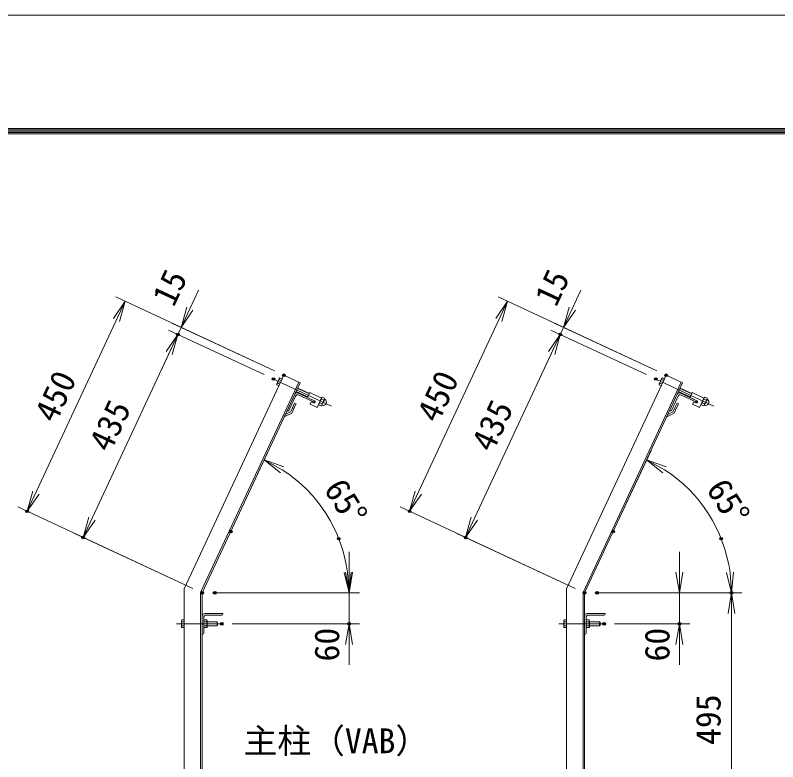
# Model space of a CAD drawing. Units: millimetres at full size. Extents: x -4200 to 4200, y -2970 to 2970.
# Drawn here: x -389 to 1092, y 1520 to 2970 of the extents above; entities that cross this region are included whole.
import ezdxf
from ezdxf.enums import TextEntityAlignment as Align

# ---------------------------------------------------------------- set-up
doc = ezdxf.new("R2010")
doc.units = ezdxf.units.MM
doc.header["$LTSCALE"] = 10
doc.header["$PDMODE"] = 32
doc.header["$PDSIZE"] = 5
doc.linetypes.add('USER1', pattern=[50.8, 31.75, -6.35, 6.35, -6.35])
for name, color, linetype, lineweight in [('0-0_D-STR1', 1, 'Continuous', 18), ('0-1_D-BMK', 2, 'USER1', 13), ('0-2_D-STR-DIM', 7, 'Continuous', 13), ('0-3_D-STR3', 3, 'Continuous', 13), ('0-7_0', 7, 'Continuous', 18), ('0-B_D-STR-TXT', 7, 'Continuous', 13), ('0-C_D-TTL', 7, 'Continuous', 18)]:
    doc.layers.add(name, color=color, linetype=linetype, lineweight=lineweight)
doc.layers.add('0-8_Defpoints', color=7, linetype='Continuous')
doc.styles.add('ＭＳ ゴシック', font='')
doc.styles.get('ＭＳ ゴシック').set_extended_font_data('MS Gothic')

# ---------------------------------------------------------------- blocks, each defined once
blk = doc.blocks.new('_Open')
at = {"layer": '0-7_0'}
blk.add_line((-10, 1.667), (0, 0), dxfattribs=at)
blk.add_lwpolyline([(-10, -1.667), (0, 0), (-10, 0)], dxfattribs=at)

msp = doc.modelspace()

# ---------------------------------------------------------------- linework, layer by layer
at = {"layer": '0-0_D-STR1'}
for p, q in [((-60.76, 1855.92), (132.7, 2270.79)), ((132.7, 2270.79), (164.42, 2256)), ((161.7, 2257.27), (-28.76, 1848.83)), ((164.42, 2256), (-25.76, 1848.16)), ((904.32, 2257.27), (713.86, 1848.83)), ((907.04, 2256), (716.86, 1848.16)), ((192.43, 2221.42), (160.71, 2236.21)), ((935.05, 2221.42), (903.33, 2236.21)), ((154.06, 2233.8), (139.27, 2202.07)), ((155.73, 2230.26), (142.84, 2202.62)), ((189.35, 2219.55), (161.71, 2232.44)), ((192.01, 2220.52), (192.43, 2221.42)), ((896.68, 2233.8), (881.89, 2202.07)), ((898.35, 2230.26), (885.46, 2202.62)), ((931.97, 2219.55), (904.33, 2232.44)), ((934.63, 2220.52), (935.05, 2221.42)), ((150, 2208.52), (145.83, 2199.57)), ((152.72, 2207.25), (148.07, 2197.28)), ((153.81, 2216.68), (149.63, 2207.73)), ((156.53, 2215.41), (151.88, 2205.44)), ((153.81, 2216.68), (156.53, 2215.41)), ((892.62, 2208.52), (888.45, 2199.57)), ((895.34, 2207.25), (890.69, 2197.28)), ((896.43, 2216.68), (892.25, 2207.73)), ((899.15, 2215.41), (894.5, 2205.44)), ((896.43, 2216.68), (899.15, 2215.41)), ((148.07, 2197.28), (133.73, 2190.18)), ((135.66, 2194.33), (133.73, 2190.18)), ((145.83, 2199.57), (135.66, 2194.33)), ((139.46, 2202.48), (137.53, 2198.34)), ((140.18, 2201.65), (139.27, 2202.07)), ((890.69, 2197.28), (876.35, 2190.18)), ((878.28, 2194.33), (876.35, 2190.18)), ((888.45, 2199.57), (878.28, 2194.33)), ((882.08, 2202.48), (880.15, 2198.34)), ((882.8, 2201.65), (881.89, 2202.07)), ((-60.76, -311.84), (-60.76, 1855.92)), ((681.86, -311.84), (681.86, 1855.92)), ((-28.76, -311.84), (-28.76, 1848.83)), ((-25.76, -311.84), (-25.76, 1848.16)), ((713.86, -311.84), (713.86, 1848.83)), ((716.86, -311.84), (716.86, 1848.16)), ((14.24, 1808.16), (-20.76, 1808.16)), ((14.24, 1807.16), (14.24, 1808.16)), ((756.86, 1808.16), (721.86, 1808.16)), ((756.86, 1807.16), (756.86, 1808.16)), ((-25.76, 1803.16), (-25.76, 1768.16)), ((-22.76, 1800.66), (-22.76, 1770.16)), ((12.24, 1805.16), (-18.26, 1805.16)), ((716.86, 1803.16), (716.86, 1768.16)), ((719.86, 1800.66), (719.86, 1770.16)), ((754.86, 1805.16), (724.36, 1805.16)), ((-24.76, 1768.16), (-25.76, 1768.16)), ((717.86, 1768.16), (716.86, 1768.16)), ((-25.76, 1759.5), (-25.76, 1754.93)), ((716.86, 1759.5), (716.86, 1754.93))]:
    msp.add_line(p, q, dxfattribs=at)
msp.add_lwpolyline([(681.86, 1855.92), (875.32, 2270.79), (907.04, 2256)], dxfattribs=at)
for centre, radius, start, end in [((158.6, 2231.68), 5, 65, 155), ((901.22, 2231.68), 5, 65, 155), ((159.8, 2228.36), 4.5, 65, 155), ((902.43, 2228.36), 4.5, 65, 155), ((190.19, 2221.36), 2, 245, 335), ((932.82, 2221.36), 2, 245, 335), ((141.02, 2203.46), 2, 245, 335), ((883.64, 2203.46), 2, 245, 335), ((-20.76, 1803.16), 5, 90, 180), ((12.24, 1807.16), 2, 270, 0), ((721.86, 1803.16), 5, 90, 180), ((754.86, 1807.16), 2, 270, 0), ((-18.26, 1800.66), 4.5, 90, 180), ((724.36, 1800.66), 4.5, 90, 180), ((-24.76, 1770.16), 2, 270, 0), ((717.86, 1770.16), 2, 270, 0)]:
    msp.add_arc(centre, radius, start, end, dxfattribs=at)
at = {"layer": '0-1_D-BMK'}
for p, q in [((225.36, 2211.03), (112.76, 2263.54)), ((967.98, 2211.03), (855.38, 2263.54)), ((12.24, 1788.16), (-75.76, 1788.16)), ((754.86, 1788.16), (666.86, 1788.16))]:
    msp.add_line(p, q, dxfattribs=at)
at = {"layer": '0-2_D-STR-DIM'}
for p, q in [((-49.67, 2399.96), (-32.76, 2436.22)), ((692.95, 2399.96), (709.86, 2436.22)), ((-175.33, 2414.43), (-365.51, 2006.59)), ((114.57, 2279.24), (-193.45, 2422.88)), ((567.29, 2414.43), (377.11, 2006.59)), ((857.19, 2279.24), (549.17, 2422.88)), ((114.57, 2279.24), (-84.7, 2372.16)), ((857.19, 2279.24), (657.92, 2372.16)), ((94.64, 2271.99), (-91.04, 2358.57)), ((94.64, 2271.99), (-91.04, 2358.57)), ((-66.57, 2363.71), (-72.91, 2350.12)), ((837.26, 2271.99), (651.58, 2358.57)), ((837.26, 2271.99), (651.58, 2358.57)), ((676.05, 2363.71), (669.71, 2350.12)), ((-72.91, 2350.12), (-256.75, 1955.87)), ((669.71, 2350.12), (485.87, 1955.87)), ((-89.82, 2313.87), (-106.72, 2277.61)), ((652.81, 2313.87), (635.9, 2277.61)), ((38.19, 1985.3), (103.27, 2124.87)), ((780.81, 1985.3), (845.89, 2124.87)), ((-43.89, 1856.61), (-383.63, 2015.04)), ((698.73, 1856.61), (358.99, 2015.04)), ((-43.89, 1856.61), (-274.88, 1964.33)), ((698.73, 1856.61), (467.74, 1964.33)), ((259.56, 1888.16), (259.56, 1928.16)), ((901.02, 1888.16), (901.02, 1928.16)), ((-5.76, 1848.16), (279.56, 1848.16)), ((18.75, 1848.16), (279.56, 1848.16)), ((259.56, 1848.16), (259.56, 1788.16)), ((736.86, 1848.16), (1022.18, 1848.16)), ((736.86, 1848.16), (921.02, 1848.16)), ((761.37, 1848.16), (1022.18, 1848.16)), ((901.02, 1848.16), (901.02, 1788.16)), ((1002.18, 1353.16), (1002.18, 1848.16)), ((32.24, 1788.16), (279.56, 1788.16)), ((774.86, 1788.16), (921.02, 1788.16)), ((259.56, 1748.16), (259.56, 1708.16)), ((901.02, 1748.16), (901.02, 1708.16))]:
    msp.add_line(p, q, dxfattribs=at)
for centre in [(-25.76, 1848.16), (716.86, 1848.16)]:
    msp.add_arc(centre, 285.32, 8.03911, 56.96089, dxfattribs=at)
at = {"layer": '0-3_D-STR3'}
for p, q in [((124.22, 2265.15), (125.36, 2265.94)), ((129.53, 2264), (125.36, 2265.94)), ((866.84, 2265.15), (867.98, 2265.94)), ((872.15, 2264), (867.98, 2265.94)), ((124.22, 2265.15), (118.89, 2253.73)), ((118.89, 2253.73), (119.01, 2252.34)), ((123.19, 2250.39), (119.01, 2252.34)), ((124.77, 2253.8), (120.6, 2255.74)), ((129.53, 2264), (123.19, 2250.39)), ((127.94, 2260.6), (123.77, 2262.54)), ((866.84, 2265.15), (861.51, 2253.73)), ((861.51, 2253.73), (861.63, 2252.34)), ((865.81, 2250.39), (861.63, 2252.34)), ((867.39, 2253.8), (863.22, 2255.74)), ((872.15, 2264), (865.81, 2250.39)), ((870.57, 2260.6), (866.39, 2262.54)), ((156.39, 2238.78), (179.27, 2228.11)), ((156.71, 2239.46), (179.59, 2228.79)), ((159.45, 2245.35), (182.34, 2234.68)), ((159.77, 2246.03), (182.65, 2235.36)), ((183.5, 2237.17), (179.06, 2227.66)), ((206.16, 2226.61), (183.5, 2237.17)), ((899.01, 2238.78), (921.89, 2228.11)), ((899.33, 2239.46), (922.21, 2228.79)), ((902.07, 2245.35), (924.96, 2234.68)), ((902.39, 2246.03), (925.27, 2235.36)), ((926.12, 2237.17), (921.68, 2227.66)), ((948.78, 2226.61), (926.12, 2237.17)), ((192.43, 2221.42), (179.06, 2227.66)), ((206.16, 2226.61), (197.7, 2208.48)), ((206.26, 2226.82), (201.04, 2215.63)), ((206.26, 2226.82), (201.04, 2215.63)), ((210.32, 2222.51), (206.24, 2224.42)), ((212.15, 2224.07), (206.93, 2212.88)), ((212.15, 2224.07), (206.93, 2212.88)), ((207.95, 2228.09), (212.03, 2226.19)), ((935.05, 2221.42), (921.68, 2227.66)), ((948.78, 2226.61), (940.33, 2208.48)), ((948.88, 2226.82), (943.66, 2215.63)), ((948.88, 2226.82), (943.66, 2215.63)), ((952.94, 2222.51), (948.86, 2224.42)), ((954.77, 2224.07), (949.55, 2212.88)), ((954.77, 2224.07), (949.55, 2212.88)), ((950.57, 2228.09), (954.65, 2226.19)), ((186.22, 2219.35), (184.11, 2214.82)), ((197.7, 2208.48), (184.11, 2214.82)), ((190.53, 2217.34), (186.22, 2219.35)), ((201.1, 2213.4), (205.18, 2211.5)), ((206.89, 2215.17), (202.82, 2217.08)), ((928.84, 2219.35), (926.73, 2214.82)), ((940.33, 2208.48), (926.73, 2214.82)), ((933.15, 2217.34), (928.84, 2219.35)), ((943.72, 2213.4), (947.8, 2211.5)), ((949.51, 2215.17), (945.44, 2217.08)), ((14.24, 1808.16), (-0.51, 1808.16)), ((756.86, 1808.16), (742.11, 1808.16)), ((-66.06, 1794.46), (-65.36, 1795.67)), ((-66.06, 1794.46), (-66.06, 1781.86)), ((-60.76, 1795.67), (-65.36, 1795.67)), ((-60.76, 1791.91), (-65.36, 1791.91)), ((-60.76, 1795.67), (-60.76, 1780.66)), ((-22.76, 1795.67), (-16.98, 1795.67)), ((-22.76, 1780.66), (-22.76, 1795.67)), ((-22.76, 1791.91), (-16.98, 1791.91)), ((-16.98, 1795.67), (-16.26, 1794.41)), ((-16.26, 1781.91), (-16.26, 1794.41)), ((-16.26, 1792.16), (3.04, 1792.16)), ((3.04, 1792.16), (4.24, 1790.96)), ((3.04, 1792.16), (3.04, 1784.16)), ((676.56, 1794.46), (677.26, 1795.67)), ((676.56, 1794.46), (676.56, 1781.86)), ((681.86, 1795.67), (677.26, 1795.67)), ((681.86, 1791.91), (677.26, 1791.91)), ((681.86, 1795.67), (681.86, 1780.66)), ((719.86, 1795.67), (725.64, 1795.67)), ((719.86, 1780.66), (719.86, 1795.67)), ((719.86, 1791.91), (725.64, 1791.91)), ((725.64, 1795.67), (726.36, 1794.41)), ((726.36, 1781.91), (726.36, 1794.41)), ((726.36, 1792.16), (745.66, 1792.16)), ((745.66, 1792.16), (746.86, 1790.96)), ((745.66, 1792.16), (745.66, 1784.16)), ((-66.06, 1781.86), (-65.36, 1780.66)), ((-60.76, 1784.41), (-65.36, 1784.41)), ((-60.76, 1780.66), (-65.36, 1780.66)), ((-22.76, 1784.41), (-16.98, 1784.41)), ((-22.76, 1780.66), (-16.98, 1780.66)), ((-16.98, 1780.66), (-16.26, 1781.91)), ((-16.26, 1784.16), (3.04, 1784.16)), ((3.04, 1784.16), (4.24, 1785.36)), ((4.24, 1790.96), (4.24, 1785.36)), ((676.56, 1781.86), (677.26, 1780.66)), ((681.86, 1784.41), (677.26, 1784.41)), ((681.86, 1780.66), (677.26, 1780.66)), ((719.86, 1784.41), (725.64, 1784.41)), ((719.86, 1780.66), (725.64, 1780.66)), ((725.64, 1780.66), (726.36, 1781.91)), ((726.36, 1784.16), (745.66, 1784.16)), ((745.66, 1784.16), (746.86, 1785.36)), ((746.86, 1790.96), (746.86, 1785.36))]:
    msp.add_line(p, q, dxfattribs=at)
for centre, radius, start, end in [((127.05, 2263.09), 3.32, 120.61585, 189.38415), ((869.67, 2263.09), 3.32, 120.61585, 189.38415), ((122.29, 2252.88), 3.32, 120.61585, 189.38415), ((132.92, 2254.14), 12.42, 137.4121, 172.5879), ((864.91, 2252.88), 3.32, 120.61585, 189.38415), ((875.54, 2254.14), 12.42, 137.4121, 172.5879), ((191.48, 2219.38), 2.25, 245, 65), ((211.51, 2217.49), 8.7, 127.26063, 182.73937), ((208.49, 2225.6), 2.54, 102.21089, 207.78911), ((201.63, 2222.1), 8.7, 307.26063, 2.73937), ((209.06, 2218.63), 6.5, 252.16806, 57.83194), ((209.78, 2225), 2.54, 282.21089, 27.78911), ((212.79, 2224.56), 0.5, 164.83916, 237.83194), ((934.1, 2219.38), 2.25, 245, 65), ((954.13, 2217.49), 8.7, 127.26063, 182.73937), ((951.11, 2225.6), 2.54, 102.21089, 207.78911), ((944.25, 2222.1), 8.7, 307.26063, 2.73937), ((951.68, 2218.63), 6.5, 252.16806, 57.83194), ((952.4, 2225), 2.54, 282.21089, 27.78911), ((955.41, 2224.56), 0.5, 164.83916, 237.83194), ((203.36, 2214.59), 2.55, 102.42505, 207.57495), ((204.63, 2213.99), 2.55, 282.42505, 27.57495), ((206.92, 2211.97), 0.5, 72.16806, 138.42019), ((945.99, 2214.59), 2.55, 102.42505, 207.57495), ((947.25, 2213.99), 2.55, 282.42505, 27.57495), ((949.54, 2211.97), 0.5, 72.16806, 138.42019), ((-53.53, 1788.16), 12.42, 162.4121, 197.5879), ((-62.62, 1793.79), 3.32, 145.61585, 214.38415), ((-19.73, 1793.79), 3.32, 325.61586, 34.38414), ((-28.82, 1788.16), 12.42, 342.4121, 17.5879), ((680, 1793.79), 3.32, 145.61585, 214.38415), ((689.1, 1788.16), 12.42, 162.4121, 197.5879), ((722.89, 1793.79), 3.32, 325.61586, 34.38414), ((713.8, 1788.16), 12.42, 342.4121, 17.5879), ((-62.62, 1782.53), 3.32, 145.61585, 214.38415), ((-19.73, 1782.53), 3.32, 325.61585, 34.38416), ((680, 1782.53), 3.32, 145.61585, 214.38415), ((722.89, 1782.53), 3.32, 325.61585, 34.38416)]:
    msp.add_arc(centre, radius, start, end, dxfattribs=at)
at = {"layer": '0-8_Defpoints'}
for p in [(-72.91, 2350.12), (669.71, 2350.12), (112.76, 2263.54), (132.7, 2270.79), (855.38, 2263.54), (875.32, 2270.79), (-365.51, 2006.59), (377.11, 2006.59), (29.74, 1967.17), (772.36, 1967.17), (-256.75, 1955.87), (239.4, 1953.5), (485.87, 1955.87), (982.02, 1953.5), (-25.76, 1848.16), (-25.76, 1848.16), (-25.76, 1848.16), (-1.25, 1848.16), (716.86, 1848.16), (716.86, 1848.16), (716.86, 1848.16), (716.86, 1848.16), (741.37, 1848.16), (1002.18, 1848.16), (12.24, 1788.16), (259.56, 1788.16), (754.86, 1788.16), (901.02, 1788.16)]:
    msp.add_point(p, dxfattribs=at)
at = {"layer": '0-C_D-TTL', "color": 2}
msp.add_lwpolyline([(-4200, 2970), (4200, 2970), (4200, -2970), (-4200, -2970)], close=True, dxfattribs=at)
at = {"layer": '0-C_D-TTL'}
for points in [[(-3930, 2750), (3930, 2750), (3930, -2750), (-3930, -2750)], [(-3927.5, 2747.5), (3927.5, 2747.5), (3927.5, -2747.5), (-3927.5, -2747.5)], [(-3925, 2745), (3925, 2745), (3925, -2745), (-3925, -2745)], [(-3922.5, 2742.5), (3922.5, 2742.5), (3922.5, -2742.5), (-3922.5, -2742.5)], [(-3920, 2740), (3920, 2740), (3920, -2740), (-3920, -2740)]]:
    msp.add_lwpolyline(points, close=True, dxfattribs=at)

# ---------------------------------------------------------------- block references
at = {"layer": '0-2_D-STR-DIM', "xscale": 4, "yscale": 4}
for p, rotation in [((-175.33, 2414.43), 65), ((567.29, 2414.43), 65), ((-66.57, 2363.71), 245), ((676.05, 2363.71), 245), ((-72.91, 2350.12), 65), ((-72.91, 2350.12), 65), ((669.71, 2350.12), 65), ((669.71, 2350.12), 65), ((94.82, 2106.75), 150.98045), ((837.44, 2106.75), 150.98045), ((-365.51, 2006.59), 245), ((377.11, 2006.59), 245), ((-256.75, 1955.87), 245), ((485.87, 1955.87), 245), ((259.56, 1848.16), 274.01955), ((259.56, 1848.16), 270), ((901.02, 1848.16), 270), ((1002.18, 1848.16), 274.01955), ((1002.18, 1848.16), 90), ((259.56, 1788.16), 90), ((901.02, 1788.16), 90)]:
    msp.add_blockref('_Open', p, dxfattribs=dict(at, rotation=rotation))

# ---------------------------------------------------------------- texts
at = {"layer": '0-2_D-STR-DIM', "style": 'ＭＳ ゴシック'}
for s, rotation, p in [('15', 65, (-67.91, 2395.53)), ('15', 65, (674.71, 2395.53)), ('450', 65, (-297.03, 2169.4)), ('450', 65, (445.59, 2169.4)), ('435', 65, (-191.17, 2112.47)), ('435', 65, (551.45, 2112.47)), ('65°', 302.5, (196.89, 2042.25)), ('65°', 302.5, (939.51, 2042.25)), ('60', 90, (254.74, 1715)), ('60', 90, (896.2, 1715)), ('495', 90, (995.43, 1552.8))]:
    msp.add_text(s, height=48.09, rotation=rotation, dxfattribs=at).set_placement(p, align=Align.BOTTOM_LEFT)
at = {"layer": '0-B_D-STR-TXT', "style": 'ＭＳ ゴシック'}
msp.add_text('主柱（VAB）', height=48.09, dxfattribs=at).set_placement((54.58, 1522.47), align=Align.BOTTOM_LEFT)

doc.saveas('drawing.dxf')
